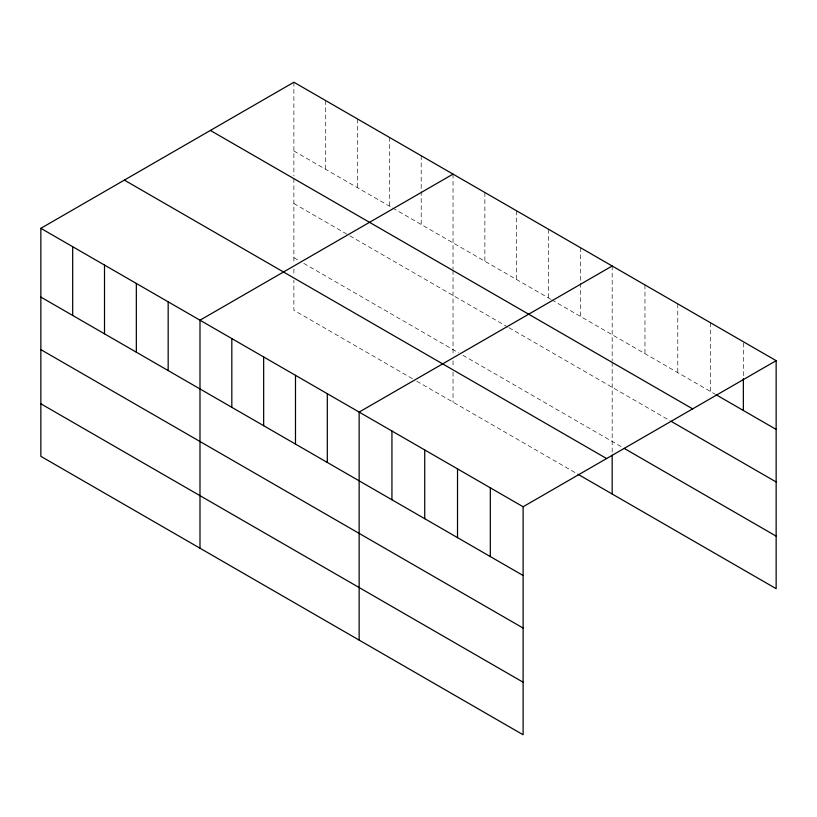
<?xml version="1.0" encoding="UTF-8"?>
<svg xmlns="http://www.w3.org/2000/svg" width="817" height="817" viewBox="0 0 817 817"><rect width="100%" height="100%" fill="white"/><g stroke="black" fill="none" stroke-linecap="round" stroke-linejoin="round"><path stroke-width="0.61" stroke-dasharray="4.08 3.06" d="M293.885 150.982L391.568 207.375M392.671 208.008L550.719 299.257M551.812 299.89L714.936 394.07M293.885 203.535L348.767 235.225M349.86 235.858L507.908 327.106M509.011 327.74L670.114 420.755M293.885 257.692L299.379 260.858M303.771 263.391L458.521 352.74M462.912 355.272L622.023 447.134M412.422 378.69L293.885 310.246L293.885 280.211M416.813 381.222L578.16 474.371M743.358 342.997L743.358 377.372M710.565 322.797L710.565 391.547M677.773 303.863L677.773 372.613M644.97 284.929L644.97 353.679M612.178 265.995L612.178 361.022M612.178 362.278L612.178 453.966M580.356 247.622L580.356 281.988M580.356 283.264L580.356 316.363M548.524 229.24L548.524 297.991M516.691 210.868L516.691 279.618M484.869 192.485L484.869 261.236M453.037 174.113L453.037 269.14M453.037 270.396L453.037 355.834M453.037 360.838L453.037 367.088M453.037 372.092L453.037 402.127M421.204 155.741L421.204 190.106M421.204 191.382L421.204 224.481M389.372 137.358L389.372 206.109M357.55 118.986L357.55 187.736M325.717 100.603L325.717 169.354M293.885 82.231L293.885 176.002M293.885 178.514L293.885 263.942M293.885 268.956L293.885 275.206"/><path stroke-width="1.23" d="M40.85 228.321L523.115 506.754L523.115 734.769L40.85 456.335L40.85 228.321L293.885 82.231L776.15 360.665L776.15 588.679L578.16 474.371M453.037 174.113L199.991 320.203L199.991 548.217M612.178 265.995L359.143 412.085L359.143 640.099M523.115 506.754L776.15 360.665M716.029 394.703L776.15 429.415M210.388 130.444L692.642 408.868M671.206 421.378L776.15 481.969M624.208 448.4L776.15 536.126M124.358 180.108L606.612 458.541M40.85 297.071L523.115 575.505M40.85 349.625L523.115 628.059M40.85 403.782L523.115 682.215M743.358 378.649L743.358 410.481M612.178 455.222L612.178 494.009M490.323 487.82L490.323 556.571M457.52 468.887L457.52 537.637M424.728 449.953L424.728 518.703M391.935 431.019L391.935 499.769M327.311 393.712L327.311 462.453M295.488 375.33L295.488 444.08M263.656 356.958L263.656 425.708M231.824 338.575L231.824 407.326M168.169 301.83L168.169 370.571M136.337 283.448L136.337 352.198M104.505 265.076L104.505 333.826M72.682 246.693L72.682 315.444"/></g></svg>
